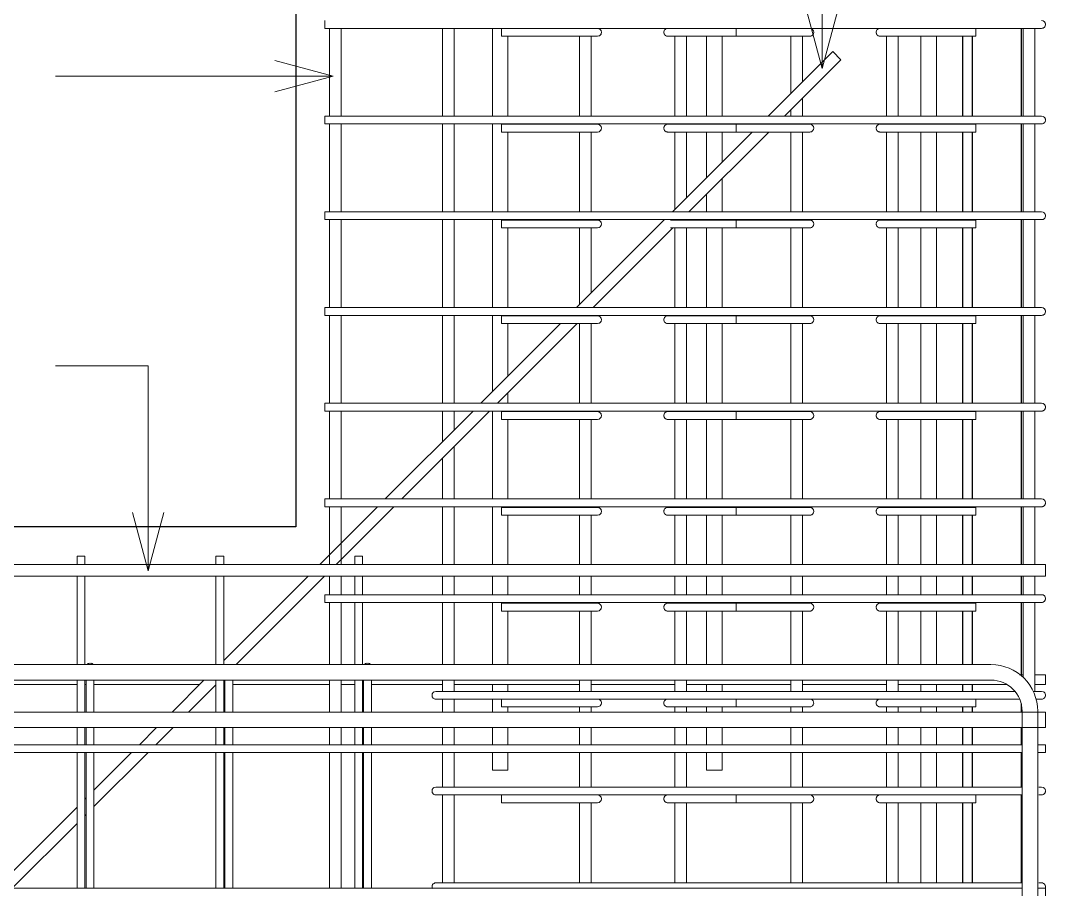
# Model space of a CAD drawing. Header units: millimetres. Extents: x -31655 to -5862, y 2843 to 78926.
# Drawn here: x -27533 to -26480, y 5277 to 6170 of the extents above; entities that cross this region are included whole.
import ezdxf

# ---------------------------------------------------------------- set-up
doc = ezdxf.new("R2010")
doc.units = ezdxf.units.MM
for name, color, linetype, lineweight in [('A-WALL', 113, 'Continuous', 25), ('S-RBAR', 171, 'Continuous', 18), ('S-RBAR-IDEN', 171, 'Continuous', 9)]:
    doc.layers.add(name, color=color, linetype=linetype, lineweight=lineweight)

msp = doc.modelspace()

# ---------------------------------------------------------------- linework, layer by layer
at = {"layer": 'A-WALL'}
for p, q in [((-27250.4, 6199.7), (-27250.4, 5649.8)), ((-26505.4, 6161.7), (-26505.4, 6071.5)), ((-26565.4, 6071.5), (-26565.4, 6153.6)), ((-26555.4, 6071.5), (-26555.4, 6153.6)), ((-26505.4, 6063.5), (-26505.4, 5973.2)), ((-26565.4, 5973.2), (-26565.4, 6055.2)), ((-26555.4, 5973.2), (-26555.4, 6055.2)), ((-26505.4, 5965.2), (-26505.4, 5874.9)), ((-26565.4, 5874.9), (-26565.4, 5956.8)), ((-26555.4, 5874.9), (-26555.4, 5956.8)), ((-26505.4, 5866.6), (-26505.4, 5776.6)), ((-26565.4, 5776.6), (-26565.4, 5858.4)), ((-26555.4, 5776.6), (-26555.4, 5858.4)), ((-26565.4, 5768), (-26565.4, 5768.6)), ((-26555.4, 5768), (-26555.4, 5768.6)), ((-26505.4, 5768.6), (-26505.4, 5678.3)), ((-26565.4, 5678.3), (-26565.4, 5760)), ((-26555.4, 5678.3), (-26555.4, 5760)), ((-26565.4, 5669.6), (-26565.4, 5670.3)), ((-26555.4, 5669.6), (-26555.4, 5670.3)), ((-26505.4, 5670.3), (-26505.4, 5611)), ((-26565.4, 5611), (-26565.4, 5661.6)), ((-26555.4, 5611), (-26555.4, 5661.6)), ((-27250.4, 5649.8), (-29650.4, 5649.8)), ((-26565.4, 5580), (-26565.4, 5599)), ((-26555.4, 5580), (-26555.4, 5599)), ((-26505.4, 5599), (-26505.4, 5580)), ((-26565.4, 5571.2), (-26565.4, 5572)), ((-26555.4, 5571.2), (-26555.4, 5572)), ((-26505.4, 5572), (-26505.4, 5497.8)), ((-26565.4, 5508.2), (-26565.4, 5563.2)), ((-26555.4, 5508.2), (-26555.4, 5563.2)), ((-26565.4, 5480.7), (-26565.4, 5487.8)), ((-26555.4, 5480.7), (-26555.4, 5487.8)), ((-26565.4, 5459.5), (-26565.4, 5464.8)), ((-26555.4, 5459.5), (-26555.4, 5464.8)), ((-26505.4, 5467.8), (-26505.4, 5459.5)), ((-26565.4, 5425.9), (-26565.4, 5443.5)), ((-26555.4, 5425.9), (-26555.4, 5443.5)), ((-26505.4, 5443.3), (-26505.4, 5425.9)), ((-26565.4, 5382.4), (-26565.4, 5417.9)), ((-26555.4, 5382.4), (-26555.4, 5417.9)), ((-26505.4, 5417.9), (-26505.4, 5382.4)), ((-26505.4, 5374.4), (-26505.4, 5284)), ((-26565.4, 5284), (-26565.4, 5366.3)), ((-26555.4, 5284), (-26555.4, 5366.3))]:
    msp.add_line(p, q, dxfattribs=at)
at = {"layer": 'S-RBAR'}
for p, q in [((-27220.4, 6161.7), (-27220.4, 6169.7)), ((-27220.4, 6161.7), (-26504.4, 6161.7)), ((-27215.7, 6071.5), (-27215.7, 6161.7)), ((-27203.7, 6071.5), (-27203.7, 6161.7)), ((-27099.5, 6071.5), (-27099.5, 6161.7)), ((-27087.5, 6071.5), (-27087.5, 6161.7)), ((-27048.4, 6161.7), (-27048.4, 6071.5)), ((-27038.9, 6161.6), (-27014.7, 6161.6)), ((-27038.9, 6153.6), (-27038.9, 6161.6)), ((-26974.5, 6161.6), (-27014.7, 6161.6)), ((-26974.5, 6161.6), (-26940.4, 6161.6)), ((-26848.4, 6161.6), (-26868.4, 6161.6)), ((-26848.4, 6161.6), (-26804.7, 6161.6)), ((-26804.7, 6161.6), (-26798.2, 6161.6)), ((-26798.2, 6161.6), (-26742.4, 6161.6)), ((-26798.2, 6153.6), (-26798.2, 6161.6)), ((-26722.4, 6161.6), (-26742.4, 6161.6)), ((-26616.3, 6161.6), (-26650.4, 6161.6)), ((-26616.3, 6161.6), (-26576.1, 6161.6)), ((-26551.9, 6161.6), (-26576.1, 6161.6)), ((-26551.9, 6161.6), (-26551.9, 6153.6)), ((-26484.4, 6161.7), (-26504.4, 6161.7)), ((-26503.3, 6071.5), (-26503.3, 6161.7)), ((-26491.3, 6071.5), (-26491.3, 6161.7)), ((-27038.9, 6153.6), (-27014.7, 6153.6)), ((-27032.4, 6153.6), (-27032.4, 6071.5)), ((-26974.5, 6153.6), (-27014.7, 6153.6)), ((-26974.5, 6153.6), (-26940.4, 6153.6)), ((-26959, 6071.5), (-26959, 6153.6)), ((-26947, 6071.5), (-26947, 6153.6)), ((-26848.4, 6153.6), (-26868.4, 6153.6)), ((-26861, 6071.5), (-26861, 6153.6)), ((-26849, 6071.5), (-26849, 6153.6)), ((-26848.4, 6153.6), (-26804.7, 6153.6)), ((-26828.4, 6153.6), (-26828.4, 6071.5)), ((-26812.4, 6153.6), (-26812.4, 6071.5)), ((-26804.7, 6153.6), (-26798.2, 6153.6)), ((-26798.2, 6153.6), (-26742.4, 6153.6)), ((-26722.4, 6153.6), (-26742.4, 6153.6)), ((-26741.8, 6095), (-26741.8, 6153.6)), ((-26729.8, 6107), (-26729.8, 6153.6)), ((-26616.3, 6153.6), (-26650.4, 6153.6)), ((-26643.8, 6071.5), (-26643.8, 6153.6)), ((-26631.8, 6071.5), (-26631.8, 6153.6)), ((-26616.3, 6153.6), (-26576.1, 6153.6)), ((-26608.3, 6153.6), (-26608.3, 6071.5)), ((-26608.3, 6153.6), (-26608.3, 6071.5)), ((-26592.3, 6153.6), (-26592.3, 6071.5)), ((-26592.3, 6153.6), (-26592.3, 6071.5)), ((-26551.9, 6153.6), (-26576.1, 6153.6)), ((-26698.9, 6137.8), (-26765.3, 6071.5)), ((-26698.9, 6137.8), (-26690.5, 6129.3)), ((-26690.5, 6129.3), (-26748.3, 6071.5)), ((-26729.8, 6071.5), (-26729.8, 6090)), ((-26741.8, 6071.5), (-26741.8, 6078)), ((-27220.4, 6071.5), (-26504.4, 6071.5)), ((-27220.4, 6063.5), (-27220.4, 6071.5)), ((-27220.4, 6063.5), (-26504.4, 6063.5)), ((-27215.7, 5973.2), (-27215.7, 6063.5)), ((-27203.7, 5973.2), (-27203.7, 6063.5)), ((-27099.5, 5973.2), (-27099.5, 6063.5)), ((-27087.5, 5973.2), (-27087.5, 6063.5)), ((-27048.4, 6063.5), (-27048.4, 5973.2)), ((-27038.9, 6063.2), (-27014.7, 6063.2)), ((-27038.9, 6055.2), (-27038.9, 6063.2)), ((-26974.5, 6063.2), (-27014.7, 6063.2)), ((-26974.5, 6063.2), (-26940.4, 6063.2)), ((-26848.4, 6063.2), (-26868.4, 6063.2)), ((-26848.4, 6063.2), (-26804.7, 6063.2)), ((-26804.7, 6063.2), (-26798.2, 6063.2)), ((-26798.2, 6063.2), (-26742.4, 6063.2)), ((-26798.2, 6055.2), (-26798.2, 6063.2)), ((-26722.4, 6063.2), (-26742.4, 6063.2)), ((-26616.3, 6063.2), (-26650.4, 6063.2)), ((-26616.3, 6063.2), (-26576.1, 6063.2)), ((-26551.9, 6063.2), (-26576.1, 6063.2)), ((-26551.9, 6063.2), (-26551.9, 6055.2)), ((-26484.4, 6071.5), (-26504.4, 6071.5)), ((-26484.4, 6063.5), (-26504.4, 6063.5)), ((-26503.3, 5973.2), (-26503.3, 6063.5)), ((-26491.3, 5973.2), (-26491.3, 6063.5)), ((-27038.9, 6055.2), (-27014.7, 6055.2)), ((-27032.4, 6055.2), (-27032.4, 5973.2)), ((-26974.5, 6055.2), (-27014.7, 6055.2)), ((-26974.5, 6055.2), (-26940.4, 6055.2)), ((-26959, 5973.2), (-26959, 6055.2)), ((-26947, 5973.2), (-26947, 6055.2)), ((-26848.4, 6055.2), (-26868.4, 6055.2)), ((-26781.5, 6055.2), (-26863.6, 5973.2)), ((-26861, 5975.7), (-26861, 6055.2)), ((-26849, 5987.7), (-26849, 6055.2)), ((-26848.4, 6055.2), (-26804.7, 6055.2)), ((-26764.5, 6055.2), (-26846.6, 5973.2)), ((-26828.4, 6055.2), (-26828.4, 6008.3)), ((-26812.4, 6055.2), (-26812.4, 6024.3)), ((-26804.7, 6055.2), (-26798.2, 6055.2)), ((-26798.2, 6055.2), (-26742.4, 6055.2)), ((-26722.4, 6055.2), (-26742.4, 6055.2)), ((-26741.8, 5973.2), (-26741.8, 6055.2)), ((-26729.8, 5973.2), (-26729.8, 6055.2)), ((-26616.3, 6055.2), (-26650.4, 6055.2)), ((-26643.8, 5973.2), (-26643.8, 6055.2)), ((-26631.8, 5973.2), (-26631.8, 6055.2)), ((-26616.3, 6055.2), (-26576.1, 6055.2)), ((-26608.3, 6055.2), (-26608.3, 5973.2)), ((-26608.3, 6055.2), (-26608.3, 5973.2)), ((-26592.3, 6055.2), (-26592.3, 5973.2)), ((-26592.3, 6055.2), (-26592.3, 5973.2)), ((-26551.9, 6055.2), (-26576.1, 6055.2)), ((-26812.4, 6007.4), (-26812.4, 5973.2)), ((-26828.4, 5991.4), (-26828.4, 5973.2)), ((-27220.4, 5973.2), (-26504.4, 5973.2)), ((-27220.4, 5965.2), (-27220.4, 5973.2)), ((-26484.4, 5973.2), (-26504.4, 5973.2)), ((-27220.4, 5965.2), (-26504.4, 5965.2)), ((-27215.7, 5874.9), (-27215.7, 5965.2)), ((-27203.7, 5874.9), (-27203.7, 5965.2)), ((-27099.5, 5874.9), (-27099.5, 5965.2)), ((-27087.5, 5874.9), (-27087.5, 5965.2)), ((-27048.4, 5965.2), (-27048.4, 5874.9)), ((-27038.9, 5964.8), (-27014.7, 5964.8)), ((-27038.9, 5956.8), (-27038.9, 5964.8)), ((-26974.5, 5964.8), (-27014.7, 5964.8)), ((-26974.5, 5964.8), (-26940.4, 5964.8)), ((-26871.6, 5965.2), (-26961.9, 5874.9)), ((-26848.4, 5964.8), (-26865.4, 5964.8)), ((-26848.4, 5964.8), (-26804.7, 5964.8)), ((-26804.7, 5964.8), (-26798.2, 5964.8)), ((-26798.2, 5964.8), (-26742.4, 5964.8)), ((-26798.2, 5956.8), (-26798.2, 5964.8)), ((-26722.4, 5964.8), (-26742.4, 5964.8)), ((-26616.3, 5964.8), (-26650.4, 5964.8)), ((-26616.3, 5964.8), (-26576.1, 5964.8)), ((-26551.9, 5964.8), (-26576.1, 5964.8)), ((-26551.9, 5964.8), (-26551.9, 5956.8)), ((-26484.4, 5965.2), (-26504.4, 5965.2)), ((-26503.3, 5874.9), (-26503.3, 5965.2)), ((-26491.3, 5874.9), (-26491.3, 5965.2)), ((-27038.9, 5956.8), (-27014.7, 5956.8)), ((-27032.4, 5956.8), (-27032.4, 5874.9)), ((-26974.5, 5956.8), (-27014.7, 5956.8)), ((-26974.5, 5956.8), (-26940.4, 5956.8)), ((-26959, 5877.7), (-26959, 5956.8)), ((-26947, 5889.7), (-26947, 5956.8)), ((-26863, 5956.8), (-26944.9, 5874.9)), ((-26848.4, 5956.8), (-26865.4, 5956.8)), ((-26861, 5874.9), (-26861, 5956.8)), ((-26849, 5874.9), (-26849, 5956.8)), ((-26848.4, 5956.8), (-26804.7, 5956.8)), ((-26828.4, 5956.8), (-26828.4, 5874.9)), ((-26812.4, 5956.8), (-26812.4, 5874.9)), ((-26804.7, 5956.8), (-26798.2, 5956.8)), ((-26798.2, 5956.8), (-26742.4, 5956.8)), ((-26722.4, 5956.8), (-26742.4, 5956.8)), ((-26741.8, 5874.9), (-26741.8, 5956.8)), ((-26729.8, 5874.9), (-26729.8, 5956.8)), ((-26616.3, 5956.8), (-26650.4, 5956.8)), ((-26643.8, 5874.9), (-26643.8, 5956.8)), ((-26631.8, 5874.9), (-26631.8, 5956.8)), ((-26616.3, 5956.8), (-26576.1, 5956.8)), ((-26608.3, 5956.8), (-26608.3, 5874.9)), ((-26608.3, 5956.8), (-26608.3, 5874.9)), ((-26592.3, 5956.8), (-26592.3, 5874.9)), ((-26592.3, 5956.8), (-26592.3, 5874.9)), ((-26551.9, 5956.8), (-26576.1, 5956.8)), ((-27220.4, 5874.9), (-26504.4, 5874.9)), ((-27220.4, 5866.9), (-27220.4, 5874.9)), ((-26484.4, 5874.9), (-26504.4, 5874.9)), ((-27220.4, 5866.9), (-26504.4, 5866.9)), ((-27215.7, 5776.6), (-27215.7, 5866.9)), ((-27203.7, 5776.6), (-27203.7, 5866.9)), ((-27099.5, 5776.6), (-27099.5, 5866.6)), ((-27087.5, 5776.6), (-27087.5, 5866.6)), ((-27048.4, 5866.9), (-27048.4, 5788.3)), ((-27038.9, 5866.4), (-27014.7, 5866.4)), ((-27038.9, 5858.4), (-27038.9, 5866.4)), ((-26974.5, 5866.4), (-27014.7, 5866.4)), ((-26974.5, 5866.4), (-26940.4, 5866.4)), ((-26848.4, 5866.4), (-26868.4, 5866.4)), ((-26848.4, 5866.4), (-26804.7, 5866.4)), ((-26804.7, 5866.4), (-26798.2, 5866.4)), ((-26798.2, 5866.4), (-26742.4, 5866.4)), ((-26798.2, 5858.4), (-26798.2, 5866.4)), ((-26722.4, 5866.4), (-26742.4, 5866.4)), ((-26616.3, 5866.4), (-26650.4, 5866.4)), ((-26616.3, 5866.4), (-26576.1, 5866.4)), ((-26551.9, 5866.4), (-26576.1, 5866.4)), ((-26551.9, 5866.4), (-26551.9, 5858.4)), ((-26484.4, 5866.9), (-26504.4, 5866.9)), ((-26503.3, 5776.6), (-26503.3, 5866.6)), ((-26491.3, 5776.6), (-26491.3, 5866.6)), ((-26978.7, 5858.1), (-27060.2, 5776.6)), ((-26961.4, 5858.4), (-27043.2, 5776.6)), ((-27038.9, 5858.4), (-27014.7, 5858.4)), ((-27032.4, 5858.4), (-27032.4, 5804.3)), ((-26974.5, 5858.4), (-27014.7, 5858.4)), ((-26974.5, 5858.4), (-26940.4, 5858.4)), ((-26959, 5776.6), (-26959, 5858.4)), ((-26947, 5776.6), (-26947, 5858.4)), ((-26848.4, 5858.4), (-26868.4, 5858.4)), ((-26861, 5776.6), (-26861, 5858.4)), ((-26849, 5776.6), (-26849, 5858.4)), ((-26848.4, 5858.4), (-26804.7, 5858.4)), ((-26828.4, 5858.4), (-26828.4, 5776.6)), ((-26812.4, 5858.4), (-26812.4, 5776.6)), ((-26804.7, 5858.4), (-26798.2, 5858.4)), ((-26798.2, 5858.4), (-26742.4, 5858.4)), ((-26722.4, 5858.4), (-26742.4, 5858.4)), ((-26741.8, 5776.6), (-26741.8, 5858.4)), ((-26729.8, 5776.6), (-26729.8, 5858.4)), ((-26616.3, 5858.4), (-26650.4, 5858.4)), ((-26643.8, 5776.6), (-26643.8, 5858.4)), ((-26631.8, 5776.6), (-26631.8, 5858.4)), ((-26616.3, 5858.4), (-26576.1, 5858.4)), ((-26608.3, 5858.4), (-26608.3, 5776.6)), ((-26608.3, 5858.4), (-26608.3, 5776.6)), ((-26592.3, 5858.4), (-26592.3, 5776.6)), ((-26592.3, 5858.4), (-26592.3, 5776.6)), ((-26551.9, 5858.4), (-26576.1, 5858.4)), ((-27032.4, 5787.4), (-27032.4, 5776.6)), ((-27220.4, 5776.6), (-26504.4, 5776.6)), ((-27220.4, 5768.6), (-27220.4, 5776.6)), ((-27220.4, 5768.6), (-26504.4, 5768.6)), ((-27215.7, 5678.3), (-27215.7, 5768.6)), ((-27203.7, 5678.3), (-27203.7, 5768.6)), ((-27068.2, 5768.6), (-27158.5, 5678.3)), ((-27051.2, 5768.6), (-27141.5, 5678.3)), ((-27099.5, 5737.3), (-27099.5, 5768.6)), ((-27087.5, 5749.3), (-27087.5, 5768.6)), ((-27048.4, 5768.6), (-27048.4, 5678.3)), ((-27032.4, 5768.6), (-27032.4, 5768)), ((-26959, 5768), (-26959, 5768.6)), ((-26947, 5768), (-26947, 5768.6)), ((-26861, 5768), (-26861, 5768.6)), ((-26849, 5768), (-26849, 5768.6)), ((-26828.4, 5768.6), (-26828.4, 5768)), ((-26812.4, 5768.6), (-26812.4, 5768)), ((-26741.8, 5768), (-26741.8, 5768.6)), ((-26729.8, 5768), (-26729.8, 5768.6)), ((-26643.8, 5768), (-26643.8, 5768.6)), ((-26631.8, 5768), (-26631.8, 5768.6)), ((-26608.3, 5768.6), (-26608.3, 5768)), ((-26608.3, 5768.6), (-26608.3, 5768)), ((-26592.3, 5768.6), (-26592.3, 5768)), ((-26592.3, 5768.6), (-26592.3, 5768)), ((-26484.4, 5776.6), (-26504.4, 5776.6)), ((-26484.4, 5768.6), (-26504.4, 5768.6)), ((-26503.3, 5678.3), (-26503.3, 5768.6)), ((-26491.3, 5678.3), (-26491.3, 5768.6)), ((-27038.9, 5768), (-27014.7, 5768)), ((-27038.9, 5760), (-27038.9, 5768)), ((-27038.9, 5760), (-27014.7, 5760)), ((-27032.4, 5760), (-27032.4, 5678.3)), ((-26974.5, 5768), (-27014.7, 5768)), ((-26974.5, 5760), (-27014.7, 5760)), ((-26974.5, 5768), (-26940.4, 5768)), ((-26974.5, 5760), (-26940.4, 5760)), ((-26959, 5678.3), (-26959, 5760)), ((-26947, 5678.3), (-26947, 5760)), ((-26848.4, 5768), (-26868.4, 5768)), ((-26848.4, 5760), (-26868.4, 5760)), ((-26861, 5678.3), (-26861, 5760)), ((-26849, 5678.3), (-26849, 5760)), ((-26848.4, 5768), (-26804.7, 5768)), ((-26848.4, 5760), (-26804.7, 5760)), ((-26828.4, 5760), (-26828.4, 5678.3)), ((-26812.4, 5760), (-26812.4, 5678.3)), ((-26804.7, 5768), (-26798.2, 5768)), ((-26804.7, 5760), (-26798.2, 5760)), ((-26798.2, 5768), (-26742.4, 5768)), ((-26798.2, 5760), (-26798.2, 5768)), ((-26798.2, 5760), (-26742.4, 5760)), ((-26722.4, 5768), (-26742.4, 5768)), ((-26722.4, 5760), (-26742.4, 5760)), ((-26741.8, 5678.3), (-26741.8, 5760)), ((-26729.8, 5678.3), (-26729.8, 5760)), ((-26616.3, 5768), (-26650.4, 5768)), ((-26616.3, 5760), (-26650.4, 5760)), ((-26643.8, 5678.3), (-26643.8, 5760)), ((-26631.8, 5678.3), (-26631.8, 5760)), ((-26616.3, 5768), (-26576.1, 5768)), ((-26616.3, 5760), (-26576.1, 5760)), ((-26608.3, 5760), (-26608.3, 5678.3)), ((-26608.3, 5760), (-26608.3, 5678.3)), ((-26592.3, 5760), (-26592.3, 5678.3)), ((-26592.3, 5760), (-26592.3, 5678.3)), ((-26551.9, 5768), (-26576.1, 5768)), ((-26551.9, 5760), (-26576.1, 5760)), ((-26551.9, 5768), (-26551.9, 5760)), ((-27087.5, 5678.3), (-27087.5, 5732.3)), ((-27099.5, 5678.3), (-27099.5, 5720.3)), ((-27220.4, 5678.3), (-26504.4, 5678.3)), ((-27220.4, 5670.3), (-27220.4, 5678.3)), ((-26484.4, 5678.3), (-26504.4, 5678.3)), ((-27166.5, 5670.3), (-27225.7, 5611)), ((-27220.4, 5670.3), (-26504.4, 5670.3)), ((-27215.7, 5611), (-27215.7, 5670.3)), ((-27149.5, 5670.3), (-27208.8, 5611)), ((-27203.7, 5611), (-27203.7, 5670.3)), ((-27099.5, 5611), (-27099.5, 5670.3)), ((-27087.5, 5611), (-27087.5, 5670.3)), ((-27048.4, 5670.3), (-27048.4, 5611)), ((-27038.9, 5669.6), (-27014.7, 5669.6)), ((-27038.9, 5661.6), (-27038.9, 5669.6)), ((-27032.4, 5670.3), (-27032.4, 5669.6)), ((-26974.5, 5669.6), (-27014.7, 5669.6)), ((-26974.5, 5669.6), (-26940.4, 5669.6)), ((-26959, 5669.6), (-26959, 5670.3)), ((-26947, 5669.6), (-26947, 5670.3)), ((-26848.4, 5669.6), (-26868.4, 5669.6)), ((-26861, 5669.6), (-26861, 5670.3)), ((-26849, 5669.6), (-26849, 5670.3)), ((-26848.4, 5669.6), (-26804.7, 5669.6)), ((-26828.4, 5670.3), (-26828.4, 5669.6)), ((-26812.4, 5670.3), (-26812.4, 5669.6)), ((-26804.7, 5669.6), (-26798.2, 5669.6)), ((-26798.2, 5669.6), (-26742.4, 5669.6)), ((-26798.2, 5661.6), (-26798.2, 5669.6)), ((-26722.4, 5669.6), (-26742.4, 5669.6)), ((-26741.8, 5669.6), (-26741.8, 5670.3)), ((-26729.8, 5669.6), (-26729.8, 5670.3)), ((-26616.3, 5669.6), (-26650.4, 5669.6)), ((-26643.8, 5669.6), (-26643.8, 5670.3)), ((-26631.8, 5669.6), (-26631.8, 5670.3)), ((-26616.3, 5669.6), (-26576.1, 5669.6)), ((-26608.3, 5670.3), (-26608.3, 5669.6)), ((-26608.3, 5670.3), (-26608.3, 5669.6)), ((-26592.3, 5670.3), (-26592.3, 5669.6)), ((-26592.3, 5670.3), (-26592.3, 5669.6)), ((-26551.9, 5669.6), (-26576.1, 5669.6)), ((-26551.9, 5669.6), (-26551.9, 5661.6)), ((-26484.4, 5670.3), (-26504.4, 5670.3)), ((-26503.3, 5611), (-26503.3, 5670.3)), ((-26491.3, 5611), (-26491.3, 5670.3)), ((-27038.9, 5661.6), (-27014.7, 5661.6)), ((-27032.4, 5661.6), (-27032.4, 5611)), ((-26974.5, 5661.6), (-27014.7, 5661.6)), ((-26974.5, 5661.6), (-26940.4, 5661.6)), ((-26959, 5611), (-26959, 5661.6)), ((-26947, 5611), (-26947, 5661.6)), ((-26848.4, 5661.6), (-26868.4, 5661.6)), ((-26861, 5611), (-26861, 5661.6)), ((-26849, 5611), (-26849, 5661.6)), ((-26848.4, 5661.6), (-26804.7, 5661.6)), ((-26828.4, 5661.6), (-26828.4, 5611)), ((-26812.4, 5661.6), (-26812.4, 5611)), ((-26804.7, 5661.6), (-26798.2, 5661.6)), ((-26798.2, 5661.6), (-26742.4, 5661.6)), ((-26722.4, 5661.6), (-26742.4, 5661.6)), ((-26741.8, 5611), (-26741.8, 5661.6)), ((-26729.8, 5611), (-26729.8, 5661.6)), ((-26616.3, 5661.6), (-26650.4, 5661.6)), ((-26643.8, 5611), (-26643.8, 5661.6)), ((-26631.8, 5611), (-26631.8, 5661.6)), ((-26616.3, 5661.6), (-26576.1, 5661.6)), ((-26608.3, 5661.6), (-26608.3, 5611)), ((-26608.3, 5661.6), (-26608.3, 5611)), ((-26592.3, 5661.6), (-26592.3, 5611)), ((-26592.3, 5661.6), (-26592.3, 5611)), ((-26551.9, 5661.6), (-26576.1, 5661.6)), ((-30420.4, 5611), (-26480.4, 5611)), ((-27466.8, 5619.7), (-27474.8, 5619.7)), ((-27474.8, 5611), (-27474.8, 5619.7)), ((-27466.8, 5611), (-27466.8, 5619.7)), ((-27324.3, 5619.7), (-27332.3, 5619.7)), ((-27332.3, 5611), (-27332.3, 5619.7)), ((-27324.3, 5611), (-27324.3, 5619.7)), ((-27181.8, 5619.7), (-27189.8, 5619.7)), ((-27189.8, 5611), (-27189.8, 5619.7)), ((-27181.8, 5611), (-27181.8, 5619.7)), ((-26480.4, 5599), (-26480.4, 5611)), ((-30420.4, 5599), (-26480.4, 5599)), ((-27474.8, 5508.2), (-27474.8, 5599)), ((-27466.8, 5508.2), (-27466.8, 5599)), ((-27332.3, 5508.2), (-27332.3, 5599)), ((-27324.3, 5508.2), (-27324.3, 5599)), ((-27237.7, 5599), (-27324.3, 5512.4)), ((-27220.8, 5599), (-27311.6, 5508.2)), ((-27215.7, 5580), (-27215.7, 5599)), ((-27203.7, 5580), (-27203.7, 5599)), ((-27189.8, 5580), (-27189.8, 5599)), ((-27181.8, 5580), (-27181.8, 5599)), ((-27099.5, 5580), (-27099.5, 5599)), ((-27087.5, 5580), (-27087.5, 5599)), ((-27048.4, 5599), (-27048.4, 5580)), ((-27032.4, 5599), (-27032.4, 5580)), ((-26959, 5580), (-26959, 5599)), ((-26947, 5580), (-26947, 5599)), ((-26861, 5580), (-26861, 5599)), ((-26849, 5580), (-26849, 5599)), ((-26828.4, 5599), (-26828.4, 5580)), ((-26812.4, 5599), (-26812.4, 5580)), ((-26741.8, 5580), (-26741.8, 5599)), ((-26729.8, 5580), (-26729.8, 5599)), ((-26643.8, 5580), (-26643.8, 5599)), ((-26631.8, 5580), (-26631.8, 5599)), ((-26608.3, 5599), (-26608.3, 5580)), ((-26608.3, 5599), (-26608.3, 5580)), ((-26592.3, 5599), (-26592.3, 5580)), ((-26592.3, 5599), (-26592.3, 5580)), ((-26503.3, 5580), (-26503.3, 5599)), ((-26491.3, 5580), (-26491.3, 5599)), ((-27220.4, 5580), (-26504.4, 5580)), ((-27220.4, 5572), (-27220.4, 5580)), ((-26484.4, 5580), (-26504.4, 5580)), ((-27220.4, 5572), (-26504.4, 5572)), ((-27215.7, 5508.2), (-27215.7, 5572)), ((-27203.7, 5508.2), (-27203.7, 5572)), ((-27189.8, 5508.2), (-27189.8, 5572)), ((-27181.8, 5508.2), (-27181.8, 5572)), ((-27099.5, 5508.2), (-27099.5, 5572)), ((-27087.5, 5508.2), (-27087.5, 5572)), ((-27048.4, 5572), (-27048.4, 5508.2)), ((-27038.9, 5571.2), (-27014.7, 5571.2)), ((-27038.9, 5563.2), (-27038.9, 5571.2)), ((-27032.4, 5572), (-27032.4, 5571.2)), ((-26974.5, 5571.2), (-27014.7, 5571.2)), ((-26974.5, 5571.2), (-26940.4, 5571.2)), ((-26959, 5571.2), (-26959, 5572)), ((-26947, 5571.2), (-26947, 5572)), ((-26848.4, 5571.2), (-26868.4, 5571.2)), ((-26861, 5571.2), (-26861, 5572)), ((-26849, 5571.2), (-26849, 5572)), ((-26848.4, 5571.2), (-26804.7, 5571.2)), ((-26828.4, 5572), (-26828.4, 5571.2)), ((-26812.4, 5572), (-26812.4, 5571.2)), ((-26804.7, 5571.2), (-26798.2, 5571.2)), ((-26798.2, 5571.2), (-26742.4, 5571.2)), ((-26798.2, 5563.2), (-26798.2, 5571.2)), ((-26722.4, 5571.2), (-26742.4, 5571.2)), ((-26741.8, 5571.2), (-26741.8, 5572)), ((-26729.8, 5571.2), (-26729.8, 5572)), ((-26616.3, 5571.2), (-26650.4, 5571.2)), ((-26643.8, 5571.2), (-26643.8, 5572)), ((-26631.8, 5571.2), (-26631.8, 5572)), ((-26616.3, 5571.2), (-26576.1, 5571.2)), ((-26608.3, 5572), (-26608.3, 5571.2)), ((-26608.3, 5572), (-26608.3, 5571.2)), ((-26592.3, 5572), (-26592.3, 5571.2)), ((-26592.3, 5572), (-26592.3, 5571.2)), ((-26551.9, 5571.2), (-26576.1, 5571.2)), ((-26551.9, 5571.2), (-26551.9, 5563.2)), ((-26484.4, 5572), (-26504.4, 5572)), ((-26503.3, 5494.8), (-26503.3, 5572)), ((-26491.3, 5480.7), (-26491.3, 5572)), ((-27038.9, 5563.2), (-27014.7, 5563.2)), ((-27032.4, 5563.2), (-27032.4, 5508.2)), ((-26974.5, 5563.2), (-27014.7, 5563.2)), ((-26974.5, 5563.2), (-26940.4, 5563.2)), ((-26959, 5508.2), (-26959, 5563.2)), ((-26947, 5508.2), (-26947, 5563.2)), ((-26848.4, 5563.2), (-26868.4, 5563.2)), ((-26861, 5508.2), (-26861, 5563.2)), ((-26849, 5508.2), (-26849, 5563.2)), ((-26848.4, 5563.2), (-26804.7, 5563.2)), ((-26828.4, 5563.2), (-26828.4, 5508.2)), ((-26812.4, 5563.2), (-26812.4, 5508.2)), ((-26804.7, 5563.2), (-26798.2, 5563.2)), ((-26798.2, 5563.2), (-26742.4, 5563.2)), ((-26722.4, 5563.2), (-26742.4, 5563.2)), ((-26741.8, 5508.2), (-26741.8, 5563.2)), ((-26729.8, 5508.2), (-26729.8, 5563.2)), ((-26616.3, 5563.2), (-26650.4, 5563.2)), ((-26643.8, 5508.2), (-26643.8, 5563.2)), ((-26631.8, 5508.2), (-26631.8, 5563.2)), ((-26616.3, 5563.2), (-26576.1, 5563.2)), ((-26608.3, 5563.2), (-26608.3, 5508.2)), ((-26608.3, 5563.2), (-26608.3, 5508.2)), ((-26592.3, 5563.2), (-26592.3, 5508.2)), ((-26592.3, 5563.2), (-26592.3, 5508.2)), ((-26551.9, 5563.2), (-26576.1, 5563.2)), ((-26536.4, 5508.2), (-30364.4, 5508.2)), ((-26503.3, 5497.8), (-26507.2, 5497.8)), ((-26480.4, 5497.8), (-26491.3, 5497.8)), ((-26480.4, 5497.8), (-26480.4, 5487.8)), ((-26536.4, 5492.2), (-30364.4, 5492.2)), ((-27474.8, 5487.8), (-27599.9, 5487.8)), ((-27474.8, 5459.5), (-27474.8, 5492.2)), ((-27466.8, 5459.5), (-27466.8, 5492.2)), ((-27465.5, 5487.8), (-27466.8, 5487.8)), ((-27465.5, 5492.7), (-27465.5, 5485.7)), ((-27465.5, 5459.5), (-27465.5, 5485.7)), ((-27457.5, 5492.7), (-27457.5, 5485.7)), ((-27349.1, 5487.8), (-27457.5, 5487.8)), ((-27457.5, 5459.5), (-27457.5, 5485.7)), ((-27344.6, 5492.2), (-27377.3, 5459.5)), ((-27332.3, 5487.4), (-27360.3, 5459.5)), ((-27332.3, 5459.5), (-27332.3, 5492.2)), ((-27324.3, 5459.5), (-27324.3, 5492.2)), ((-27323, 5487.8), (-27324.3, 5487.8)), ((-27323, 5492.7), (-27323, 5485.7)), ((-27323, 5459.5), (-27323, 5485.7)), ((-27315, 5492.7), (-27315, 5485.7)), ((-27215.7, 5487.8), (-27315, 5487.8)), ((-27315, 5459.5), (-27315, 5485.7)), ((-27215.7, 5459.5), (-27215.7, 5492.2)), ((-27203.7, 5459.5), (-27203.7, 5492.2)), ((-27189.8, 5487.8), (-27203.7, 5487.8)), ((-27189.8, 5459.5), (-27189.8, 5492.2)), ((-27181.8, 5459.5), (-27181.8, 5492.2)), ((-27180.6, 5487.8), (-27181.8, 5487.8)), ((-27180.6, 5492.7), (-27180.6, 5485.7)), ((-27180.6, 5459.5), (-27180.6, 5485.7)), ((-27172.6, 5492.7), (-27172.6, 5485.7)), ((-27099.5, 5487.8), (-27172.6, 5487.8)), ((-27172.6, 5459.5), (-27172.6, 5485.7)), ((-27099.5, 5480.7), (-27099.5, 5492.2)), ((-27087.5, 5480.7), (-27087.5, 5492.2)), ((-26959, 5487.8), (-27087.5, 5487.8)), ((-27048.4, 5487.8), (-27048.4, 5480.7)), ((-27032.4, 5487.8), (-27032.4, 5480.7)), ((-26959, 5480.7), (-26959, 5492.2)), ((-26947, 5480.7), (-26947, 5492.2)), ((-26861, 5487.8), (-26947, 5487.8)), ((-26861, 5480.7), (-26861, 5492.2)), ((-26849, 5480.7), (-26849, 5492.2)), ((-26741.8, 5487.8), (-26849, 5487.8)), ((-26828.4, 5487.8), (-26828.4, 5480.7)), ((-26812.4, 5487.8), (-26812.4, 5480.7)), ((-26741.8, 5480.7), (-26741.8, 5492.2)), ((-26729.8, 5480.7), (-26729.8, 5492.2)), ((-26643.8, 5487.8), (-26729.8, 5487.8)), ((-26643.8, 5480.7), (-26643.8, 5492.2)), ((-26631.8, 5480.7), (-26631.8, 5492.2)), ((-26520.2, 5487.8), (-26631.8, 5487.8)), ((-26608.3, 5487.8), (-26608.3, 5480.7)), ((-26608.3, 5487.8), (-26608.3, 5480.7)), ((-26592.3, 5487.8), (-26592.3, 5480.7)), ((-26592.3, 5487.8), (-26592.3, 5480.7)), ((-26480.4, 5487.8), (-26491.3, 5487.8)), ((-27086.4, 5480.7), (-27106.4, 5480.7)), ((-27086.4, 5480.7), (-27106.4, 5480.7)), ((-27086.4, 5480.7), (-26512.1, 5480.7)), ((-26484.4, 5480.7), (-26492.9, 5480.7)), ((-27100.5, 5472.7), (-27106.4, 5472.7)), ((-27100.5, 5472.7), (-27106.4, 5472.7)), ((-27086.4, 5472.7), (-27100.5, 5472.7)), ((-27099.5, 5459.5), (-27099.5, 5472.7)), ((-27087.5, 5459.5), (-27087.5, 5472.7)), ((-27086.4, 5472.7), (-26804.7, 5472.7)), ((-27048.4, 5472.7), (-27048.4, 5459.5)), ((-27038.9, 5464.8), (-27038.9, 5472.7)), ((-27038.9, 5464.8), (-27014.7, 5464.8)), ((-27032.4, 5464.8), (-27032.4, 5459.5)), ((-26974.5, 5464.8), (-27014.7, 5464.8)), ((-26974.5, 5464.8), (-26940.4, 5464.8)), ((-26959, 5459.5), (-26959, 5464.8)), ((-26947, 5459.5), (-26947, 5464.8)), ((-26848.4, 5464.8), (-26868.4, 5464.8)), ((-26861, 5459.5), (-26861, 5464.8)), ((-26849, 5459.5), (-26849, 5464.8)), ((-26848.4, 5472.8), (-26804.7, 5472.8)), ((-26848.4, 5464.8), (-26804.7, 5464.8)), ((-26828.4, 5464.8), (-26828.4, 5459.5)), ((-26812.4, 5464.8), (-26812.4, 5459.5)), ((-26804.7, 5472.8), (-26798.2, 5472.8)), ((-26804.7, 5464.8), (-26798.2, 5464.8)), ((-26798.2, 5472.8), (-26742.4, 5472.8)), ((-26798.2, 5464.8), (-26798.2, 5472.8)), ((-26798.2, 5472.7), (-26507.2, 5472.7)), ((-26798.2, 5464.8), (-26742.4, 5464.8)), ((-26722.4, 5464.8), (-26742.4, 5464.8)), ((-26741.8, 5459.5), (-26741.8, 5464.8)), ((-26729.8, 5459.5), (-26729.8, 5464.8)), ((-26616.3, 5464.8), (-26650.4, 5464.8)), ((-26643.8, 5459.5), (-26643.8, 5464.8)), ((-26631.8, 5459.5), (-26631.8, 5464.8)), ((-26616.3, 5464.8), (-26576.1, 5464.8)), ((-26608.3, 5464.8), (-26608.3, 5459.5)), ((-26608.3, 5464.8), (-26608.3, 5459.5)), ((-26592.3, 5464.8), (-26592.3, 5459.5)), ((-26592.3, 5464.8), (-26592.3, 5459.5)), ((-26551.9, 5464.8), (-26576.1, 5464.8)), ((-26551.9, 5472.7), (-26551.9, 5464.8)), ((-26484.4, 5472.7), (-26489.9, 5472.7)), ((-26480.4, 5459.5), (-30420.4, 5459.5)), ((-26504.4, 4697), (-26504.4, 5460.2)), ((-26488.4, 4697), (-26488.4, 5460.2)), ((-26480.4, 5459.5), (-26480.4, 5443.5)), ((-26480.4, 5443.5), (-30420.4, 5443.5)), ((-27474.8, 5425.9), (-27474.8, 5443.5)), ((-27466.8, 5425.9), (-27466.8, 5443.5)), ((-27465.5, 5425.9), (-27465.5, 5443.5)), ((-27457.5, 5425.9), (-27457.5, 5443.5)), ((-27393.3, 5443.5), (-27410.9, 5425.9)), ((-27376.3, 5443.5), (-27393.9, 5425.9)), ((-27332.3, 5425.9), (-27332.3, 5443.5)), ((-27324.3, 5425.9), (-27324.3, 5443.5)), ((-27323, 5425.9), (-27323, 5443.5)), ((-27315, 5425.9), (-27315, 5443.5)), ((-27215.7, 5425.9), (-27215.7, 5443.5)), ((-27203.7, 5425.9), (-27203.7, 5443.5)), ((-27189.8, 5425.9), (-27189.8, 5443.5)), ((-27181.8, 5425.9), (-27181.8, 5443.5)), ((-27180.6, 5425.9), (-27180.6, 5443.5)), ((-27172.6, 5425.9), (-27172.6, 5443.5)), ((-27099.5, 5425.9), (-27099.5, 5443.3)), ((-27087.5, 5425.9), (-27087.5, 5443.3)), ((-27048.4, 5443.5), (-27048.4, 5425.9)), ((-27032.4, 5443.5), (-27032.4, 5425.9)), ((-26959, 5425.9), (-26959, 5443.5)), ((-26947, 5425.9), (-26947, 5443.5)), ((-26861, 5425.9), (-26861, 5443.3)), ((-26849, 5425.9), (-26849, 5443.3)), ((-26828.4, 5443.3), (-26828.4, 5425.9)), ((-26812.4, 5443.5), (-26812.4, 5425.9)), ((-26741.8, 5425.9), (-26741.8, 5443.3)), ((-26729.8, 5425.9), (-26729.8, 5443.3)), ((-26643.8, 5425.9), (-26643.8, 5443.3)), ((-26631.8, 5425.9), (-26631.8, 5443.3)), ((-26608.3, 5443.5), (-26608.3, 5425.9)), ((-26608.3, 5443.5), (-26608.3, 5425.9)), ((-26592.3, 5443.5), (-26592.3, 5425.9)), ((-26592.3, 5443.5), (-26592.3, 5425.9)), ((-30396.4, 5425.9), (-26504.4, 5425.9)), ((-26488.4, 5425.9), (-26480.4, 5425.9)), ((-26480.4, 5417.9), (-26480.4, 5425.9)), ((-30396.4, 5417.9), (-26504.4, 5417.9)), ((-27474.8, 5278.4), (-27474.8, 5417.9)), ((-27466.8, 5278.4), (-27466.8, 5417.9)), ((-27465.5, 5278.4), (-27465.5, 5417.9)), ((-27457.5, 5278.4), (-27457.5, 5417.9)), ((-27418.9, 5417.9), (-27457.5, 5379.3)), ((-27401.9, 5417.9), (-27457.5, 5362.3)), ((-27332.3, 5278.4), (-27332.3, 5417.9)), ((-27324.3, 5278.4), (-27324.3, 5417.9)), ((-27323, 5278.4), (-27323, 5417.9)), ((-27315, 5278.4), (-27315, 5417.9)), ((-27215.7, 5278.4), (-27215.7, 5417.9)), ((-27203.7, 5278.4), (-27203.7, 5417.9)), ((-27189.8, 5278.4), (-27189.8, 5417.9)), ((-27181.8, 5278.4), (-27181.8, 5417.9)), ((-27180.6, 5278.4), (-27180.6, 5417.9)), ((-27172.6, 5278.4), (-27172.6, 5417.9)), ((-27099.5, 5382.4), (-27099.5, 5417.9)), ((-27087.5, 5382.4), (-27087.5, 5417.9)), ((-27048.4, 5417.9), (-27048.4, 5399.7)), ((-27032.4, 5417.9), (-27032.4, 5399.7)), ((-26959, 5382.4), (-26959, 5417.9)), ((-26947, 5382.4), (-26947, 5417.9)), ((-26861, 5382.4), (-26861, 5417.9)), ((-26849, 5382.4), (-26849, 5417.9)), ((-26828.4, 5417.9), (-26828.4, 5399.7)), ((-26812.4, 5417.9), (-26812.4, 5399.7)), ((-26741.8, 5382.4), (-26741.8, 5417.9)), ((-26729.8, 5382.4), (-26729.8, 5417.9)), ((-26643.8, 5382.4), (-26643.8, 5417.9)), ((-26631.8, 5382.4), (-26631.8, 5417.9)), ((-26608.3, 5417.9), (-26608.3, 5382.4)), ((-26608.3, 5417.9), (-26608.3, 5382.4)), ((-26592.3, 5417.9), (-26592.3, 5382.4)), ((-26592.3, 5417.9), (-26592.3, 5382.4)), ((-26488.4, 5417.9), (-26480.4, 5417.9)), ((-27048.4, 5399.7), (-27032.4, 5399.7)), ((-26828.4, 5399.7), (-26812.4, 5399.7)), ((-27086.4, 5382.4), (-27106.4, 5382.4)), ((-27086.4, 5382.4), (-27106.4, 5382.4)), ((-27086.4, 5382.4), (-26504.4, 5382.4)), ((-26484.4, 5382.4), (-26487.2, 5382.4)), ((-27465.5, 5371.3), (-27466.8, 5369.9)), ((-27100.5, 5374.4), (-27106.4, 5374.4)), ((-27100.5, 5374.4), (-27106.4, 5374.4)), ((-27086.4, 5374.4), (-27100.5, 5374.4)), ((-27099.5, 5284), (-27099.5, 5374.4)), ((-27087.5, 5284), (-27087.5, 5374.4)), ((-27086.4, 5374.4), (-26804.7, 5374.4)), ((-27038.9, 5366.3), (-27038.9, 5374.3)), ((-26848.4, 5374.3), (-26804.7, 5374.3)), ((-26804.7, 5374.3), (-26798.2, 5374.3)), ((-26798.2, 5374.4), (-26504.4, 5374.4)), ((-26798.2, 5374.3), (-26742.4, 5374.3)), ((-26798.2, 5366.3), (-26798.2, 5374.3)), ((-26551.9, 5374.3), (-26551.9, 5366.3)), ((-26484.4, 5374.4), (-26487.2, 5374.4)), ((-27474.8, 5361.9), (-27558.4, 5278.4)), ((-27038.9, 5366.3), (-27014.7, 5366.3)), ((-26974.5, 5366.3), (-27014.7, 5366.3)), ((-26974.5, 5366.3), (-26940.4, 5366.3)), ((-26959, 5284), (-26959, 5366.3)), ((-26947, 5284), (-26947, 5366.3)), ((-26848.4, 5366.3), (-26868.4, 5366.3)), ((-26861, 5284), (-26861, 5366.3)), ((-26849, 5284), (-26849, 5366.3)), ((-26848.4, 5366.3), (-26804.7, 5366.3)), ((-26804.7, 5366.3), (-26798.2, 5366.3)), ((-26798.2, 5366.3), (-26742.4, 5366.3)), ((-26722.4, 5366.3), (-26742.4, 5366.3)), ((-26741.8, 5284), (-26741.8, 5366.3)), ((-26729.8, 5284), (-26729.8, 5366.3)), ((-26616.3, 5366.3), (-26650.4, 5366.3)), ((-26643.8, 5284), (-26643.8, 5366.3)), ((-26631.8, 5284), (-26631.8, 5366.3)), ((-26616.3, 5366.3), (-26576.1, 5366.3)), ((-26608.3, 5366.3), (-26608.3, 5284)), ((-26608.3, 5366.3), (-26608.3, 5284)), ((-26592.3, 5366.3), (-26592.3, 5284)), ((-26592.3, 5366.3), (-26592.3, 5284)), ((-26551.9, 5366.3), (-26576.1, 5366.3)), ((-27465.5, 5354.3), (-27466.8, 5353)), ((-27474.8, 5345), (-27541.4, 5278.4)), ((-27086.4, 5284), (-27106.4, 5284)), ((-27086.4, 5284), (-27106.4, 5284)), ((-27086.4, 5284), (-26504.4, 5284)), ((-26484.4, 5284), (-26487.2, 5284)), ((-30396.4, 5278.4), (-26504.4, 5278.4)), ((-26488.4, 5278.4), (-26480.4, 5278.4)), ((-26480.4, 5270.4), (-26480.4, 5278.4))]:
    msp.add_line(p, q, dxfattribs=at)
for centre, radius, start, end in [((-26484.4, 6165.7), 4, 270, 90), ((-26484.4, 6165.7), 4, 15, 60), ((-26940.4, 6157.6), 4, 75, 90), ((-26940.4, 6157.6), 4, 270, 90), ((-26940.4, 6157.6), 4, 15, 60), ((-26868.4, 6157.6), 4, 90, 270), ((-26868.4, 6157.6), 4, 120, 165), ((-26868.4, 6157.6), 4, 120, 165), ((-26722.4, 6157.6), 4, 270, 90), ((-26722.4, 6157.6), 4, 15, 60), ((-26650.4, 6157.6), 4, 90, 270), ((-26650.4, 6157.6), 4, 120, 165), ((-26484.4, 6165.7), 4, 270, 285), ((-26484.4, 6165.7), 4, 300, 345), ((-26940.4, 6157.6), 4, 300, 345), ((-26868.4, 6157.6), 4, 195, 240), ((-26868.4, 6157.6), 4, 195, 240), ((-26868.4, 6157.6), 4, 255, 270), ((-26868.4, 6157.6), 4, 255, 270), ((-26722.4, 6157.6), 4, 270, 285), ((-26722.4, 6157.6), 4, 300, 345), ((-26650.4, 6157.6), 4, 195, 240), ((-26650.4, 6157.6), 4, 255, 270), ((-26940.4, 6059.2), 4, 75, 90), ((-26940.4, 6059.2), 4, 270, 90), ((-26868.4, 6059.2), 4, 90, 270), ((-26722.4, 6059.2), 4, 270, 90), ((-26650.4, 6059.2), 4, 90, 270), ((-26484.4, 6067.5), 4, 270, 90), ((-26484.4, 6067.5), 4, 270, 285), ((-26484.4, 6067.5), 4, 15, 60), ((-26484.4, 6067.5), 4, 300, 345), ((-26940.4, 6059.2), 4, 15, 60), ((-26940.4, 6059.2), 4, 300, 345), ((-26868.4, 6059.2), 4, 120, 165), ((-26868.4, 6059.2), 4, 120, 165), ((-26868.4, 6059.2), 4, 195, 240), ((-26868.4, 6059.2), 4, 195, 240), ((-26868.4, 6059.2), 4, 255, 270), ((-26868.4, 6059.2), 4, 255, 270), ((-26722.4, 6059.2), 4, 270, 285), ((-26722.4, 6059.2), 4, 15, 60), ((-26722.4, 6059.2), 4, 300, 345), ((-26650.4, 6059.2), 4, 120, 165), ((-26650.4, 6059.2), 4, 195, 240), ((-26650.4, 6059.2), 4, 255, 270), ((-26484.4, 5969.2), 4, 270, 90), ((-26484.4, 5969.2), 4, 15, 60), ((-26940.4, 5960.8), 4, 75, 90), ((-26940.4, 5960.8), 4, 270, 90), ((-26940.4, 5960.8), 4, 15, 60), ((-26940.4, 5960.8), 4, 300, 345), ((-26722.4, 5960.8), 4, 270, 90), ((-26722.4, 5960.8), 4, 15, 60), ((-26722.4, 5960.8), 4, 300, 345), ((-26650.4, 5960.8), 4, 90, 270), ((-26650.4, 5960.8), 4, 120, 165), ((-26650.4, 5960.8), 4, 195, 240), ((-26484.4, 5969.2), 4, 270, 285), ((-26484.4, 5969.2), 4, 300, 345), ((-26722.4, 5960.8), 4, 270, 285), ((-26650.4, 5960.8), 4, 255, 270), ((-26484.4, 5870.9), 4, 270, 90), ((-26484.4, 5870.9), 4, 15, 60), ((-26940.4, 5862.4), 4, 75, 90), ((-26940.4, 5862.4), 4, 270, 90), ((-26940.4, 5862.4), 4, 15, 60), ((-26868.4, 5862.4), 4, 90, 270), ((-26868.4, 5862.4), 4, 120, 165), ((-26868.4, 5862.4), 4, 120, 165), ((-26722.4, 5862.4), 4, 270, 90), ((-26722.4, 5862.4), 4, 15, 60), ((-26650.4, 5862.4), 4, 90, 270), ((-26650.4, 5862.4), 4, 120, 165), ((-26484.4, 5870.9), 4, 270, 285), ((-26484.4, 5870.9), 4, 300, 345), ((-26940.4, 5862.4), 4, 300, 345), ((-26868.4, 5862.4), 4, 195, 240), ((-26868.4, 5862.4), 4, 195, 240), ((-26868.4, 5862.4), 4, 255, 270), ((-26868.4, 5862.4), 4, 255, 270), ((-26722.4, 5862.4), 4, 270, 285), ((-26722.4, 5862.4), 4, 300, 345), ((-26650.4, 5862.4), 4, 195, 240), ((-26650.4, 5862.4), 4, 255, 270), ((-26484.4, 5772.6), 4, 270, 90), ((-26484.4, 5772.6), 4, 270, 285), ((-26484.4, 5772.6), 4, 15, 60), ((-26484.4, 5772.6), 4, 300, 345), ((-26940.4, 5764), 4, 75, 90), ((-26940.4, 5764), 4, 270, 90), ((-26940.4, 5764), 4, 15, 60), ((-26940.4, 5764), 4, 300, 345), ((-26868.4, 5764), 4, 90, 270), ((-26868.4, 5764), 4, 120, 165), ((-26868.4, 5764), 4, 120, 165), ((-26868.4, 5764), 4, 195, 240), ((-26868.4, 5764), 4, 195, 240), ((-26868.4, 5764), 4, 255, 270), ((-26868.4, 5764), 4, 255, 270), ((-26722.4, 5764), 4, 270, 90), ((-26722.4, 5764), 4, 270, 285), ((-26722.4, 5764), 4, 15, 60), ((-26722.4, 5764), 4, 300, 345), ((-26650.4, 5764), 4, 90, 270), ((-26650.4, 5764), 4, 120, 165), ((-26650.4, 5764), 4, 195, 240), ((-26650.4, 5764), 4, 255, 270), ((-26484.4, 5674.3), 4, 270, 90), ((-26484.4, 5674.3), 4, 15, 60), ((-26940.4, 5665.6), 4, 75, 90), ((-26940.4, 5665.6), 4, 270, 90), ((-26940.4, 5665.6), 4, 15, 60), ((-26940.4, 5665.6), 4, 300, 345), ((-26868.4, 5665.6), 4, 90, 270), ((-26868.4, 5665.6), 4, 120, 165), ((-26868.4, 5665.6), 4, 120, 165), ((-26868.4, 5665.6), 4, 195, 240), ((-26868.4, 5665.6), 4, 195, 240), ((-26722.4, 5665.6), 4, 270, 90), ((-26722.4, 5665.6), 4, 15, 60), ((-26722.4, 5665.6), 4, 300, 345), ((-26650.4, 5665.6), 4, 90, 270), ((-26650.4, 5665.6), 4, 120, 165), ((-26650.4, 5665.6), 4, 195, 240), ((-26484.4, 5674.3), 4, 270, 285), ((-26484.4, 5674.3), 4, 300, 345), ((-26868.4, 5665.6), 4, 255, 270), ((-26868.4, 5665.6), 4, 255, 270), ((-26722.4, 5665.6), 4, 270, 285), ((-26650.4, 5665.6), 4, 255, 270), ((-26484.4, 5576), 4, 270, 90), ((-26484.4, 5576), 4, 15, 60), ((-26940.4, 5567.2), 4, 75, 90), ((-26940.4, 5567.2), 4, 270, 90), ((-26940.4, 5567.2), 4, 15, 60), ((-26868.4, 5567.2), 4, 90, 270), ((-26868.4, 5567.2), 4, 120, 165), ((-26868.4, 5567.2), 4, 120, 165), ((-26722.4, 5567.2), 4, 270, 90), ((-26722.4, 5567.2), 4, 15, 60), ((-26650.4, 5567.2), 4, 90, 270), ((-26650.4, 5567.2), 4, 120, 165), ((-26484.4, 5576), 4, 270, 285), ((-26484.4, 5576), 4, 300, 345), ((-26940.4, 5567.2), 4, 300, 345), ((-26868.4, 5567.2), 4, 195, 240), ((-26868.4, 5567.2), 4, 195, 240), ((-26868.4, 5567.2), 4, 255, 270), ((-26868.4, 5567.2), 4, 255, 270), ((-26722.4, 5567.2), 4, 270, 285), ((-26722.4, 5567.2), 4, 300, 345), ((-26650.4, 5567.2), 4, 195, 240), ((-26650.4, 5567.2), 4, 255, 270), ((-27461.5, 5505.7), 4, 45, 135), ((-27461.5, 5505.7), 4, 105, 135), ((-27461.5, 5505.7), 4, 45, 75), ((-27176.6, 5505.7), 4, 45, 135), ((-27176.6, 5505.7), 4, 105, 135), ((-27176.6, 5505.7), 4, 45, 75), ((-26536.4, 5460.2), 48, 0, 90), ((-26536.4, 5460.2), 32, 0, 90), ((-27106.4, 5476.7), 4, 90, 270), ((-27106.4, 5476.7), 4, 90, 270), ((-27106.4, 5476.7), 4, 120, 165), ((-27106.4, 5476.7), 4, 195, 240), ((-26484.4, 5476.7), 4, 270, 90), ((-26484.4, 5476.7), 4, 15, 60), ((-26484.4, 5476.7), 4, 300, 345), ((-27106.4, 5476.7), 4, 255, 270), ((-26940.4, 5468.8), 4, 270, 75), ((-26940.4, 5468.8), 4, 15, 60), ((-26940.4, 5468.8), 4, 300, 345), ((-26868.4, 5468.8), 4, 105, 270), ((-26868.4, 5468.8), 4, 120, 165), ((-26868.4, 5468.8), 4, 120, 165), ((-26868.4, 5468.8), 4, 195, 240), ((-26868.4, 5468.8), 4, 195, 240), ((-26868.4, 5468.8), 4, 255, 270), ((-26868.4, 5468.8), 4, 255, 270), ((-26722.4, 5468.8), 4, 270, 75), ((-26722.4, 5468.8), 4, 270, 285), ((-26722.4, 5468.8), 4, 15, 60), ((-26722.4, 5468.8), 4, 300, 345), ((-26650.4, 5468.8), 4, 105, 270), ((-26650.4, 5468.8), 4, 120, 165), ((-26650.4, 5468.8), 4, 195, 240), ((-26650.4, 5468.8), 4, 255, 270), ((-26484.4, 5476.7), 4, 270, 285), ((-27106.4, 5378.4), 4, 90, 270), ((-27106.4, 5378.4), 4, 90, 270), ((-27106.4, 5378.4), 4, 120, 165), ((-26484.4, 5378.4), 4, 270, 90), ((-26484.4, 5378.4), 4, 15, 60), ((-27106.4, 5378.4), 4, 195, 240), ((-27106.4, 5378.4), 4, 255, 270), ((-26940.4, 5370.3), 4, 75, 90), ((-26940.4, 5370.3), 4, 270, 90), ((-26940.4, 5370.3), 4, 15, 60), ((-26940.4, 5370.3), 4, 300, 345), ((-26868.4, 5370.3), 4, 90, 270), ((-26868.4, 5370.3), 4, 120, 165), ((-26868.4, 5370.3), 4, 120, 165), ((-26868.4, 5370.3), 4, 195, 240), ((-26868.4, 5370.3), 4, 195, 240), ((-26722.4, 5370.3), 4, 270, 90), ((-26722.4, 5370.3), 4, 15, 60), ((-26722.4, 5370.3), 4, 300, 345), ((-26650.4, 5370.3), 4, 90, 270), ((-26650.4, 5370.3), 4, 120, 165), ((-26650.4, 5370.3), 4, 195, 240), ((-26484.4, 5378.4), 4, 270, 285), ((-26484.4, 5378.4), 4, 300, 345), ((-26868.4, 5370.3), 4, 255, 270), ((-26868.4, 5370.3), 4, 255, 270), ((-26722.4, 5370.3), 4, 270, 285), ((-26650.4, 5370.3), 4, 255, 270), ((-27106.4, 5280), 4, 90, 204.6625), ((-27106.4, 5280), 4, 90, 204.6625), ((-26484.4, 5280), 4, 335.3375, 90), ((-27106.4, 5280), 4, 120, 165), ((-27106.4, 5280), 4, 195, 204.6625), ((-26484.4, 5280), 4, 15, 60), ((-26484.4, 5280), 4, 335.3375, 345)]:
    msp.add_arc(centre, radius, start, end, dxfattribs=at)
at = {"layer": 'S-RBAR-IDEN'}
for p, q in [((-26709.7, 6120.4), (-26709.7, 6499.8)), ((-26709.7, 6120.4), (-26725.8, 6180.4)), ((-26709.7, 6120.4), (-26693.6, 6180.4)), ((-27211.8, 6112.7), (-27271.8, 6128.7)), ((-27211.8, 6112.7), (-27497.2, 6112.7)), ((-27211.8, 6112.7), (-27271.8, 6096.6)), ((-27401.9, 5815.1), (-27497.2, 5815.1)), ((-27401.9, 5604.4), (-27401.9, 5815.1)), ((-27401.9, 5604.4), (-27418, 5664.4)), ((-27401.9, 5604.4), (-27385.8, 5664.4))]:
    msp.add_line(p, q, dxfattribs=at)

doc.saveas('drawing.dxf')
